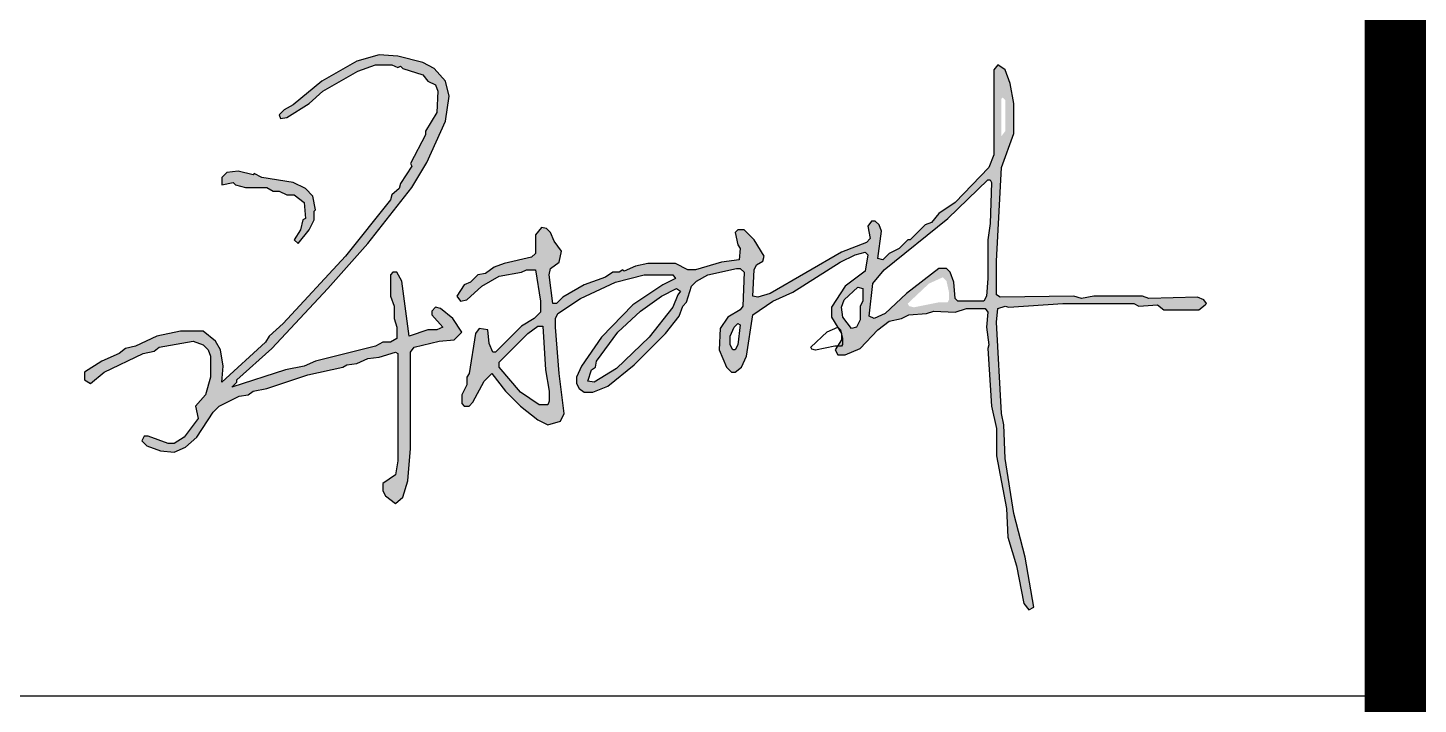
# Model space of a CAD drawing. Extents: x 1680110 to 4798266, y 269661 to 1249705.
# Drawn here: x 2474502 to 2478263, y 610384 to 612214 of the extents above; entities that cross this region are included whole.
import ezdxf

# ---------------------------------------------------------------- set-up
doc = ezdxf.new("R2010")
doc.units = 0
doc.header["$LTSCALE"] = 1000
doc.header["$MEASUREMENT"] = 0
doc.layers.add('PUB_TITLE', color=4, linetype='Continuous')
doc.layers.add('图框', color=4, linetype='Continuous')

msp = doc.modelspace()

# ---------------------------------------------------------------- hatches: boundary and pattern name
at = {"linetype": 'Continuous'}
h = msp.add_hatch(color=4, dxfattribs=at)
h.dxf.hatch_style = 1
h.paths.add_polyline_path([(2475276.996947512, 611717.9707063677), (2475280.376947511, 611721.3507063676), (2475273.616947513, 611758.5307063683), (2475253.336947512, 611778.8107063676), (2475219.536947511, 611795.710706368), (2475135.036947511, 611809.2307063675), (2475114.756947512, 611819.3707063672), (2475111.376947511, 611815.9907063682), (2475070.816947512, 611826.1307063679), (2475040.396947511, 611822.7507063671), (2475026.876947511, 611809.2307063675), (2475026.876947511, 611788.9507063682), (2475057.296947513, 611795.710706368), (2475064.056947511, 611788.9507063682), (2475091.096947512, 611782.1907063684), (2475148.556947511, 611782.1907063684), (2475165.456947513, 611772.0507063678), (2475182.356947511, 611772.0507063678), (2475202.636947513, 611761.9107063682), (2475222.916947512, 611761.9107063682), (2475249.956947513, 611741.6307063679), (2475253.336947512, 611697.6907063684), (2475246.576947512, 611694.3107063676), (2475239.816947512, 611667.2707063676), (2475222.916947512, 611640.2307063675), (2475233.056947511, 611630.0907063679), (2475263.476947512, 611667.2707063676), (2475276.996947512, 611694.3107063676)], flags=17)
h.paths.add_polyline_path([(2475672.456947513, 611386.7307063675), (2475675.836947512, 611390.1107063683), (2475652.176947512, 611427.290706368), (2475618.376947511, 611454.3307063681), (2475604.856947511, 611457.710706368), (2475594.716947511, 611447.5707063674), (2475594.716947511, 611437.4307063677), (2475625.136947513, 611403.6307063679), (2475608.23694751, 611396.8707063672), (2475584.576947512, 611396.8707063672), (2475533.876947511, 611379.9707063677), (2475513.596947512, 611528.6907063684), (2475500.076947512, 611552.3507063676), (2475489.936947512, 611552.3507063676), (2475483.176947512, 611545.5907063679), (2475483.176947512, 611488.1307063679), (2475493.316947512, 611461.0907063679), (2475493.316947512, 611427.290706368), (2475500.076947512, 611403.6307063679), (2475500.076947512, 611373.210706368), (2475483.176947512, 611363.0707063674), (2475462.896947511, 611363.0707063674), (2475442.616947513, 611352.9307063677), (2475280.376947511, 611312.3707063672), (2475249.956947513, 611298.8507063676), (2475199.256947512, 611288.710706368), (2475053.916947512, 611241.3907063677), (2475067.436947512, 611254.9107063682), (2475067.436947512, 611261.670706367), (2475162.076947512, 611346.170706367), (2475314.176947512, 611508.4107063682), (2475422.336947512, 611630.0907063679), (2475540.636947513, 611782.1907063684), (2475581.196947511, 611849.790706368), (2475631.896947511, 611961.3307063681), (2475642.036947511, 612028.9307063677), (2475631.896947511, 612069.4907063682), (2475601.476947512, 612103.290706368), (2475571.056947511, 612120.1907063684), (2475503.456947513, 612137.0907063679), (2475452.756947512, 612140.4707063677), (2475391.916947512, 612123.5707063674), (2475297.276947513, 612069.4907063682), (2475219.536947511, 612005.2707063676), (2475195.876947511, 611991.7507063671), (2475182.356947511, 611978.2307063675), (2475185.73694751, 611968.0907063679), (2475202.636947513, 611971.4707063677), (2475263.476947512, 612008.6507063675), (2475300.656947512, 612042.4507063682), (2475395.296947513, 612096.5307063683), (2475442.616947513, 612113.4307063677), (2475486.556947511, 612113.4307063677), (2475503.456947513, 612106.670706367), (2475510.216947511, 612110.0507063678), (2475516.976947512, 612103.290706368), (2475571.056947511, 612086.3907063677), (2475584.576947512, 612069.4907063682), (2475604.856947511, 612059.3507063676), (2475611.616947513, 612042.4507063682), (2475608.23694751, 611984.9907063682), (2475577.816947512, 611934.290706368), (2475577.816947512, 611924.1507063675), (2475537.256947512, 611846.4107063682), (2475540.636947513, 611839.6507063675), (2475510.216947511, 611792.3307063681), (2475506.836947512, 611778.8107063676), (2475486.556947511, 611761.9107063682), (2475483.176947512, 611748.3907063677), (2475361.496947512, 611596.290706368), (2475192.496947512, 611413.7707063676), (2475155.316947512, 611379.9707063677), (2475145.176947512, 611363.0707063674), (2475026.876947511, 611254.9107063682), (2475030.256947512, 611298.8507063676), (2475023.496947512, 611342.790706368), (2475009.976947512, 611366.4507063682), (2474976.176947512, 611393.4907063682), (2474915.336947512, 611393.4907063682), (2474851.116947513, 611379.9707063677), (2474793.656947512, 611352.9307063677), (2474766.616947513, 611346.170706367), (2474749.716947511, 611332.6507063675), (2474702.396947511, 611312.3707063672), (2474655.076947512, 611281.9507063682), (2474655.076947512, 611261.670706367), (2474671.976947512, 611251.5307063683), (2474709.156947512, 611281.9507063682), (2474813.936947512, 611332.6507063675), (2474844.356947511, 611339.4107063682), (2474857.876947511, 611349.5507063678), (2474949.136947513, 611366.4507063682), (2474976.176947512, 611356.3107063676), (2474989.696947511, 611342.790706368), (2474996.456947513, 611325.8907063677), (2474996.456947513, 611268.4307063677), (2474982.936947512, 611221.1107063683), (2474955.896947511, 611190.6907063684), (2474962.656947512, 611156.8907063677), (2474925.476947512, 611106.1907063684), (2474898.436947512, 611089.290706368), (2474881.536947511, 611089.290706368), (2474827.456947513, 611109.5707063674), (2474817.316947512, 611109.5707063674), (2474810.556947511, 611096.0507063678), (2474824.076947512, 611082.5307063683), (2474861.256947512, 611069.0107063678), (2474898.436947512, 611065.6307063679), (2474928.856947511, 611079.1507063675), (2474959.276947513, 611106.1907063684), (2475003.216947511, 611173.790706368), (2475020.116947513, 611190.6907063684), (2475074.196947511, 611217.7307063675), (2475097.856947511, 611221.1107063683), (2475111.376947511, 611231.2507063671), (2475148.556947511, 611238.0107063678), (2475260.096947512, 611275.1907063684), (2475354.73694751, 611295.4707063677), (2475364.876947511, 611302.2307063675), (2475391.916947512, 611305.6107063683), (2475422.336947512, 611319.1307063679), (2475452.756947512, 611322.5107063678), (2475496.696947511, 611336.0307063683), (2475503.456947513, 611332.6507063675), (2475503.456947513, 611041.9707063677), (2475496.696947511, 611004.790706368), (2475462.896947511, 610981.1307063679), (2475462.896947511, 610960.8507063676), (2475469.656947512, 610947.3307063681), (2475496.696947511, 610927.0507063678), (2475516.976947512, 610943.9507063682), (2475530.496947512, 610987.8907063677), (2475537.256947512, 611075.7707063676), (2475537.256947512, 611336.0307063683), (2475547.396947511, 611349.5507063678), (2475614.996947512, 611366.4507063682), (2475655.556947511, 611369.8307063681)])
h.paths.add_polyline_path([(2475912.436947512, 611231.2507063671), (2475912.436947512, 611204.210706368), (2475909.056947511, 611194.0707063674), (2475885.396947511, 611194.0707063674), (2475834.696947511, 611227.8707063672), (2475777.23694751, 611295.4707063677), (2475777.23694751, 611308.9907063682), (2475854.976947512, 611386.7307063675), (2475882.016947512, 611407.0107063678), (2475895.536947511, 611407.0107063678), (2475902.296947513, 611288.710706368)], flags=16)
h.paths.add_polyline_path([(2476267.336947512, 611501.6507063675), (2476260.576947512, 611491.5107063678), (2476247.056947511, 611457.710706368), (2476182.836947512, 611376.5907063679), (2476094.956947513, 611292.0907063679), (2476034.116947513, 611254.9107063682), (2476017.216947511, 611258.290706368), (2476027.356947511, 611288.710706368), (2476037.496947512, 611295.4707063677), (2476040.876947511, 611312.3707063672), (2476098.336947512, 611390.1107063683), (2476159.176947512, 611447.5707063674), (2476216.636947513, 611488.1307063679), (2476257.196947511, 611508.4107063682)], flags=16)
h.paths.add_polyline_path([(2476429.576947512, 611410.3907063677), (2476422.816947512, 611356.3107063676), (2476416.056947511, 611342.790706368), (2476409.296947513, 611342.790706368), (2476402.536947511, 611356.3107063676), (2476402.536947511, 611379.9707063677), (2476412.676947512, 611403.6307063679), (2476422.816947512, 611413.7707063676)], flags=16)
h.paths.add_polyline_path([(2476760.816947512, 611508.4107063682), (2476760.816947512, 611474.6107063683), (2476754.056947511, 611461.0907063679), (2476754.056947511, 611423.9107063682), (2476743.916947512, 611403.6307063679), (2476730.396947511, 611400.2507063671), (2476706.73694751, 611430.670706367), (2476703.356947511, 611457.710706368), (2476710.116947513, 611477.9907063682), (2476747.296947513, 611511.790706368)], flags=16)
h.paths.add_polyline_path([(2476994.036947511, 611498.2707063676), (2476994.036947511, 611477.9907063682), (2476990.656947512, 611471.2307063675), (2476966.996947512, 611471.2307063675), (2476899.396947511, 611457.710706368), (2476885.876947511, 611461.0907063679), (2476882.496947512, 611467.8507063676), (2476939.956947513, 611521.9307063677), (2476977.136947513, 611538.8307063681), (2476987.276947513, 611528.6907063684)], flags=16)
h.paths.add_polyline_path([(2477108.956947513, 611795.710706368), (2477105.576947512, 611684.170706367), (2477098.816947512, 611640.2307063675), (2477098.816947512, 611535.4507063682), (2477095.436947512, 611488.1307063679), (2477088.676947512, 611474.6107063683), (2477017.696947511, 611474.6107063683), (2477010.936947512, 611481.3707063672), (2477007.556947511, 611525.3107063676), (2476997.416947512, 611552.3507063676), (2476987.276947513, 611562.4907063682), (2476966.996947512, 611562.4907063682), (2476879.116947513, 611494.8907063677), (2476821.656947512, 611440.8107063676), (2476791.23694751, 611427.290706368), (2476777.716947511, 611434.0507063678), (2476787.856947511, 611521.9307063677), (2476818.276947513, 611559.1107063683), (2476990.656947512, 611697.6907063684), (2477098.816947512, 611802.4707063677), (2477105.576947512, 611802.4707063677)], flags=16)
h.paths.add_polyline_path([(2477146.136947513, 612018.790706368), (2477146.136947513, 611974.8507063676), (2477146.136947513, 611934.290706368), (2477135.996947512, 611920.7707063676), (2477135.996947512, 612022.170706367), (2477139.376947511, 612025.5507063678)], flags=16)
h.paths.add_polyline_path([(2477686.936947512, 611464.4707063677), (2477690.316947512, 611467.8507063676), (2477683.556947511, 611477.9907063682), (2477666.656947512, 611484.7507063671), (2477534.836947512, 611481.3707063672), (2477517.936947512, 611488.1307063679), (2477386.116947513, 611488.1307063679), (2477352.316947512, 611481.3707063672), (2477332.036947511, 611488.1307063679), (2477132.616947513, 611484.7507063671), (2477122.476947512, 611491.5107063678), (2477122.476947512, 611582.7707063676), (2477135.996947512, 611836.2707063676), (2477169.796947513, 611927.5307063683), (2477169.796947513, 612008.6507063675), (2477159.656947512, 612062.7307063675), (2477146.136947513, 612099.9107063682), (2477125.856947511, 612113.4307063677), (2477115.716947511, 612099.9107063682), (2477115.716947511, 611870.0707063674), (2477102.196947511, 611836.2707063676), (2477010.936947512, 611741.6307063679), (2476966.996947512, 611711.210706368), (2476946.716947511, 611687.5507063678), (2476929.816947512, 611680.790706368), (2476889.256947512, 611640.2307063675), (2476882.496947512, 611640.2307063675), (2476858.836947512, 611616.5707063674), (2476831.796947513, 611603.0507063678), (2476814.896947511, 611586.1507063675), (2476801.376947511, 611589.5307063683), (2476811.516947512, 611663.8907063677), (2476804.756947512, 611680.790706368), (2476794.616947513, 611690.9307063677), (2476784.476947512, 611690.9307063677), (2476774.336947512, 611677.4107063682), (2476781.096947512, 611643.6107063683), (2476770.956947513, 611633.4707063677), (2476703.356947511, 611606.4307063677), (2476510.696947511, 611494.8907063677), (2476476.896947511, 611484.7507063671), (2476463.376947511, 611488.1307063679), (2476466.756947512, 611559.1107063683), (2476473.516947512, 611572.6307063679), (2476490.416947512, 611582.7707063676), (2476493.796947513, 611596.290706368), (2476466.756947512, 611640.2307063675), (2476439.716947511, 611667.2707063676), (2476422.816947512, 611667.2707063676), (2476416.056947511, 611660.5107063678), (2476422.816947512, 611626.710706368), (2476429.576947512, 611616.5707063674), (2476426.196947511, 611586.1507063675), (2476378.876947511, 611579.3907063677), (2476307.896947511, 611559.1107063683), (2476287.616947513, 611559.1107063683), (2476253.816947512, 611576.0107063678), (2476179.456947513, 611576.0107063678), (2476145.656947512, 611569.2507063671), (2476115.23694751, 611555.7307063675), (2476111.856947511, 611559.1107063683), (2476101.716947511, 611552.3507063676), (2476084.816947512, 611552.3507063676), (2476064.536947511, 611538.8307063681), (2476007.076947512, 611518.5507063678), (2475949.616947513, 611484.7507063671), (2475932.716947511, 611467.8507063676), (2475922.576947512, 611467.8507063676), (2475912.436947512, 611545.5907063679), (2475915.816947512, 611562.4907063682), (2475939.476947512, 611579.3907063677), (2475946.23694751, 611609.8107063676), (2475925.956947513, 611636.8507063676), (2475915.816947512, 611660.5107063678), (2475905.676947512, 611670.6507063675), (2475892.156947512, 611674.0307063683), (2475875.256947512, 611653.7507063671), (2475875.256947512, 611603.0507063678), (2475865.116947513, 611592.9107063682), (2475790.756947512, 611576.0107063678), (2475763.716947511, 611565.8707063672), (2475740.056947511, 611548.9707063677), (2475719.776947513, 611545.5907063679), (2475699.496947512, 611525.3107063676), (2475682.596947512, 611518.5507063678), (2475662.316947512, 611488.1307063679), (2475672.456947513, 611474.6107063683), (2475689.356947511, 611477.9907063682), (2475729.916947512, 611515.170706367), (2475777.23694751, 611542.210706368), (2475838.076947512, 611552.3507063676), (2475851.596947512, 611559.1107063683), (2475875.256947512, 611559.1107063683), (2475888.776947513, 611474.6107063683), (2475888.776947513, 611444.1907063684), (2475871.876947511, 611427.290706368), (2475838.076947512, 611407.0107063678), (2475767.096947512, 611336.0307063683), (2475760.336947512, 611336.0307063683), (2475750.196947511, 611359.6907063684), (2475746.816947512, 611396.8707063672), (2475723.156947512, 611400.2507063671), (2475713.016947512, 611386.7307063675), (2475696.116947513, 611278.5707063674), (2475689.356947511, 611268.4307063677), (2475689.356947511, 611248.1507063675), (2475675.836947512, 611221.1107063683), (2475675.836947512, 611197.4507063682), (2475682.596947512, 611190.6907063684), (2475696.116947513, 611190.6907063684), (2475706.256947512, 611200.8307063681), (2475736.676947512, 611258.290706368), (2475756.956947513, 611278.5707063674), (2475794.136947513, 611231.2507063671), (2475834.696947511, 611190.6907063684), (2475882.016947512, 611153.5107063678), (2475909.056947511, 611139.9907063682), (2475942.856947511, 611150.1307063679), (2475952.996947512, 611170.4107063682), (2475939.476947512, 611278.5707063674), (2475929.336947512, 611403.6307063679), (2475929.336947512, 611427.290706368), (2475936.096947512, 611440.8107063676), (2475996.936947512, 611481.3707063672), (2476091.576947512, 611525.3107063676), (2476169.316947512, 611545.5907063679), (2476247.056947511, 611545.5907063679), (2476253.816947512, 611535.4507063682), (2476220.016947512, 611518.5507063678), (2476138.896947511, 611464.4707063677), (2476054.396947511, 611376.5907063679), (2476000.316947512, 611298.8507063676), (2475986.796947513, 611268.4307063677), (2475986.796947513, 611251.5307063683), (2475993.556947511, 611238.0107063678), (2476007.076947512, 611227.8707063672), (2476030.73694751, 611227.8707063672), (2476071.296947513, 611244.7707063676), (2476142.276947513, 611302.2307063675), (2476226.776947513, 611386.7307063675), (2476263.956947513, 611434.0507063678), (2476274.096947512, 611461.0907063679), (2476284.23694751, 611471.2307063675), (2476297.756947512, 611515.170706367), (2476311.276947513, 611528.6907063684), (2476341.696947511, 611545.5907063679), (2476419.436947512, 611562.4907063682), (2476429.576947512, 611562.4907063682), (2476439.716947511, 611552.3507063676), (2476436.336947512, 611461.0907063679), (2476429.576947512, 611450.9507063682), (2476395.776947513, 611430.670706367), (2476375.496947512, 611400.2507063671), (2476372.116947513, 611342.790706368), (2476392.396947511, 611295.4707063677), (2476405.916947512, 611281.9507063682), (2476416.056947511, 611281.9507063682), (2476432.956947513, 611295.4707063677), (2476446.476947512, 611325.8907063677), (2476463.376947511, 611437.4307063677), (2476517.456947513, 611474.6107063683), (2476571.536947511, 611498.2707063676), (2476699.976947512, 611579.3907063677), (2476740.536947511, 611599.670706367), (2476767.576947512, 611606.4307063677), (2476774.336947512, 611599.670706367), (2476767.576947512, 611555.7307063675), (2476713.496947512, 611515.170706367), (2476676.316947512, 611457.710706368), (2476676.316947512, 611430.670706367), (2476703.356947511, 611386.7307063675), (2476703.356947511, 611369.8307063681), (2476686.456947513, 611342.790706368), (2476693.216947511, 611329.2707063676), (2476713.496947512, 611329.2707063676), (2476754.056947511, 611346.170706367), (2476801.376947511, 611396.8707063672), (2476831.796947513, 611420.5307063683), (2476865.596947512, 611427.290706368), (2476885.876947511, 611437.4307063677), (2476933.196947511, 611440.8107063676), (2476953.476947512, 611447.5707063674), (2477010.936947512, 611444.1907063684), (2477041.356947511, 611454.3307063681), (2477092.056947511, 611454.3307063681), (2477098.816947512, 611444.1907063684), (2477095.436947512, 611403.6307063679), (2477102.196947511, 611356.3107063676), (2477098.816947512, 611346.170706367), (2477108.956947513, 611190.6907063684), (2477122.476947512, 611129.8507063676), (2477122.476947512, 611055.4907063682), (2477149.516947512, 610913.5307063683), (2477152.896947511, 610835.790706368), (2477176.556947511, 610758.0507063678), (2477196.836947512, 610656.6507063675), (2477210.356947511, 610639.7507063671), (2477223.876947511, 610646.5107063678), (2477200.216947511, 610781.710706368), (2477169.796947513, 610900.0107063678), (2477146.136947513, 611048.7307063675), (2477142.756947512, 611139.9907063682), (2477135.996947512, 611170.4107063682), (2477122.476947512, 611417.1507063675), (2477125.856947511, 611454.3307063681), (2477146.136947513, 611461.0907063679), (2477156.276947513, 611457.710706368), (2477301.616947513, 611467.8507063676), (2477494.276947513, 611467.8507063676), (2477507.796947513, 611461.0907063679), (2477558.496947512, 611464.4707063677), (2477575.396947511, 611450.9507063682), (2477670.036947511, 611450.9507063682)])

# ---------------------------------------------------------------- linework, layer by layer
at = {"color": 4, "linetype": 'Continuous'}
for points in [[(2475672.456947513, 611386.7307063675), (2475675.836947512, 611390.1107063683), (2475652.176947512, 611427.290706368), (2475618.376947511, 611454.3307063681), (2475604.856947511, 611457.710706368), (2475594.716947511, 611447.5707063674), (2475594.716947511, 611437.4307063677), (2475625.136947513, 611403.6307063679), (2475608.23694751, 611396.8707063672), (2475584.576947512, 611396.8707063672), (2475533.876947511, 611379.9707063677), (2475513.596947512, 611528.6907063684), (2475500.076947512, 611552.3507063676), (2475489.936947512, 611552.3507063676), (2475483.176947512, 611545.5907063679), (2475483.176947512, 611488.1307063679), (2475493.316947512, 611461.0907063679), (2475493.316947512, 611427.290706368), (2475500.076947512, 611403.6307063679), (2475500.076947512, 611373.210706368), (2475483.176947512, 611363.0707063674), (2475462.896947511, 611363.0707063674), (2475442.616947513, 611352.9307063677), (2475280.376947511, 611312.3707063672), (2475249.956947513, 611298.8507063676), (2475199.256947512, 611288.710706368), (2475053.916947512, 611241.3907063677), (2475067.436947512, 611254.9107063682), (2475067.436947512, 611261.670706367), (2475162.076947512, 611346.170706367), (2475314.176947512, 611508.4107063682), (2475422.336947512, 611630.0907063679), (2475540.636947513, 611782.1907063684), (2475581.196947511, 611849.790706368), (2475631.896947511, 611961.3307063681), (2475642.036947511, 612028.9307063677), (2475631.896947511, 612069.4907063682), (2475601.476947512, 612103.290706368), (2475571.056947511, 612120.1907063684), (2475503.456947513, 612137.0907063679), (2475452.756947512, 612140.4707063677), (2475391.916947512, 612123.5707063674), (2475297.276947513, 612069.4907063682), (2475219.536947511, 612005.2707063676), (2475195.876947511, 611991.7507063671), (2475182.356947511, 611978.2307063675), (2475185.73694751, 611968.0907063679), (2475202.636947513, 611971.4707063677), (2475263.476947512, 612008.6507063675), (2475300.656947512, 612042.4507063682), (2475395.296947513, 612096.5307063683), (2475442.616947513, 612113.4307063677), (2475486.556947511, 612113.4307063677), (2475503.456947513, 612106.670706367), (2475510.216947511, 612110.0507063678), (2475516.976947512, 612103.290706368), (2475571.056947511, 612086.3907063677), (2475584.576947512, 612069.4907063682), (2475604.856947511, 612059.3507063676), (2475611.616947513, 612042.4507063682), (2475608.23694751, 611984.9907063682), (2475577.816947512, 611934.290706368), (2475577.816947512, 611924.1507063675), (2475537.256947512, 611846.4107063682), (2475540.636947513, 611839.6507063675), (2475510.216947511, 611792.3307063681), (2475506.836947512, 611778.8107063676), (2475486.556947511, 611761.9107063682), (2475483.176947512, 611748.3907063677), (2475361.496947512, 611596.290706368), (2475192.496947512, 611413.7707063676), (2475155.316947512, 611379.9707063677), (2475145.176947512, 611363.0707063674), (2475026.876947511, 611254.9107063682), (2475030.256947512, 611298.8507063676), (2475023.496947512, 611342.790706368), (2475009.976947512, 611366.4507063682), (2474976.176947512, 611393.4907063682), (2474915.336947512, 611393.4907063682), (2474851.116947513, 611379.9707063677), (2474793.656947512, 611352.9307063677), (2474766.616947513, 611346.170706367), (2474749.716947511, 611332.6507063675), (2474702.396947511, 611312.3707063672), (2474655.076947512, 611281.9507063682), (2474655.076947512, 611261.670706367), (2474671.976947512, 611251.5307063683), (2474709.156947512, 611281.9507063682), (2474813.936947512, 611332.6507063675), (2474844.356947511, 611339.4107063682), (2474857.876947511, 611349.5507063678), (2474949.136947513, 611366.4507063682), (2474976.176947512, 611356.3107063676), (2474989.696947511, 611342.790706368), (2474996.456947513, 611325.8907063677), (2474996.456947513, 611268.4307063677), (2474982.936947512, 611221.1107063683), (2474955.896947511, 611190.6907063684), (2474962.656947512, 611156.8907063677), (2474925.476947512, 611106.1907063684), (2474898.436947512, 611089.290706368), (2474881.536947511, 611089.290706368), (2474827.456947513, 611109.5707063674), (2474817.316947512, 611109.5707063674), (2474810.556947511, 611096.0507063678), (2474824.076947512, 611082.5307063683), (2474861.256947512, 611069.0107063678), (2474898.436947512, 611065.6307063679), (2474928.856947511, 611079.1507063675), (2474959.276947513, 611106.1907063684), (2475003.216947511, 611173.790706368), (2475020.116947513, 611190.6907063684), (2475074.196947511, 611217.7307063675), (2475097.856947511, 611221.1107063683), (2475111.376947511, 611231.2507063671), (2475148.556947511, 611238.0107063678), (2475260.096947512, 611275.1907063684), (2475354.73694751, 611295.4707063677), (2475364.876947511, 611302.2307063675), (2475391.916947512, 611305.6107063683), (2475422.336947512, 611319.1307063679), (2475452.756947512, 611322.5107063678), (2475496.696947511, 611336.0307063683), (2475503.456947513, 611332.6507063675), (2475503.456947513, 611041.9707063677), (2475496.696947511, 611004.790706368), (2475462.896947511, 610981.1307063679), (2475462.896947511, 610960.8507063676), (2475469.656947512, 610947.3307063681), (2475496.696947511, 610927.0507063678), (2475516.976947512, 610943.9507063682), (2475530.496947512, 610987.8907063677), (2475537.256947512, 611075.7707063676), (2475537.256947512, 611336.0307063683), (2475547.396947511, 611349.5507063678), (2475614.996947512, 611366.4507063682), (2475655.556947511, 611369.8307063681), (2475672.456947513, 611386.7307063675)], [(2477686.936947512, 611464.4707063677), (2477690.316947512, 611467.8507063676), (2477683.556947511, 611477.9907063682), (2477666.656947512, 611484.7507063671), (2477534.836947512, 611481.3707063672), (2477517.936947512, 611488.1307063679), (2477386.116947513, 611488.1307063679), (2477352.316947512, 611481.3707063672), (2477332.036947511, 611488.1307063679), (2477132.616947513, 611484.7507063671), (2477122.476947512, 611491.5107063678), (2477122.476947512, 611582.7707063676), (2477135.996947512, 611836.2707063676), (2477169.796947513, 611927.5307063683), (2477169.796947513, 612008.6507063675), (2477159.656947512, 612062.7307063675), (2477146.136947513, 612099.9107063682), (2477125.856947511, 612113.4307063677), (2477115.716947511, 612099.9107063682), (2477115.716947511, 611870.0707063674), (2477102.196947511, 611836.2707063676), (2477010.936947512, 611741.6307063679), (2476966.996947512, 611711.210706368), (2476946.716947511, 611687.5507063678), (2476929.816947512, 611680.790706368), (2476889.256947512, 611640.2307063675), (2476882.496947512, 611640.2307063675), (2476858.836947512, 611616.5707063674), (2476831.796947513, 611603.0507063678), (2476814.896947511, 611586.1507063675), (2476801.376947511, 611589.5307063683), (2476811.516947512, 611663.8907063677), (2476804.756947512, 611680.790706368), (2476794.616947513, 611690.9307063677), (2476784.476947512, 611690.9307063677), (2476774.336947512, 611677.4107063682), (2476781.096947512, 611643.6107063683), (2476770.956947513, 611633.4707063677), (2476703.356947511, 611606.4307063677), (2476510.696947511, 611494.8907063677), (2476476.896947511, 611484.7507063671), (2476463.376947511, 611488.1307063679), (2476466.756947512, 611559.1107063683), (2476473.516947512, 611572.6307063679), (2476490.416947512, 611582.7707063676), (2476493.796947513, 611596.290706368), (2476466.756947512, 611640.2307063675), (2476439.716947511, 611667.2707063676), (2476422.816947512, 611667.2707063676), (2476416.056947511, 611660.5107063678), (2476422.816947512, 611626.710706368), (2476429.576947512, 611616.5707063674), (2476426.196947511, 611586.1507063675), (2476378.876947511, 611579.3907063677), (2476307.896947511, 611559.1107063683), (2476287.616947513, 611559.1107063683), (2476253.816947512, 611576.0107063678), (2476179.456947513, 611576.0107063678), (2476145.656947512, 611569.2507063671), (2476115.23694751, 611555.7307063675), (2476111.856947511, 611559.1107063683), (2476101.716947511, 611552.3507063676), (2476084.816947512, 611552.3507063676), (2476064.536947511, 611538.8307063681), (2476007.076947512, 611518.5507063678), (2475949.616947513, 611484.7507063671), (2475932.716947511, 611467.8507063676), (2475922.576947512, 611467.8507063676), (2475912.436947512, 611545.5907063679), (2475915.816947512, 611562.4907063682), (2475939.476947512, 611579.3907063677), (2475946.23694751, 611609.8107063676), (2475925.956947513, 611636.8507063676), (2475915.816947512, 611660.5107063678), (2475905.676947512, 611670.6507063675), (2475892.156947512, 611674.0307063683), (2475875.256947512, 611653.7507063671), (2475875.256947512, 611603.0507063678), (2475865.116947513, 611592.9107063682), (2475790.756947512, 611576.0107063678), (2475763.716947511, 611565.8707063672), (2475740.056947511, 611548.9707063677), (2475719.776947513, 611545.5907063679), (2475699.496947512, 611525.3107063676), (2475682.596947512, 611518.5507063678), (2475662.316947512, 611488.1307063679), (2475672.456947513, 611474.6107063683), (2475689.356947511, 611477.9907063682), (2475729.916947512, 611515.170706367), (2475777.23694751, 611542.210706368), (2475838.076947512, 611552.3507063676), (2475851.596947512, 611559.1107063683), (2475875.256947512, 611559.1107063683), (2475888.776947513, 611474.6107063683), (2475888.776947513, 611444.1907063684), (2475871.876947511, 611427.290706368), (2475838.076947512, 611407.0107063678), (2475767.096947512, 611336.0307063683), (2475760.336947512, 611336.0307063683), (2475750.196947511, 611359.6907063684), (2475746.816947512, 611396.8707063672), (2475723.156947512, 611400.2507063671), (2475713.016947512, 611386.7307063675), (2475696.116947513, 611278.5707063674), (2475689.356947511, 611268.4307063677), (2475689.356947511, 611248.1507063675), (2475675.836947512, 611221.1107063683), (2475675.836947512, 611197.4507063682), (2475682.596947512, 611190.6907063684), (2475696.116947513, 611190.6907063684), (2475706.256947512, 611200.8307063681), (2475736.676947512, 611258.290706368), (2475756.956947513, 611278.5707063674), (2475794.136947513, 611231.2507063671), (2475834.696947511, 611190.6907063684), (2475882.016947512, 611153.5107063678), (2475909.056947511, 611139.9907063682), (2475942.856947511, 611150.1307063679), (2475952.996947512, 611170.4107063682), (2475939.476947512, 611278.5707063674), (2475929.336947512, 611403.6307063679), (2475929.336947512, 611427.290706368), (2475936.096947512, 611440.8107063676), (2475996.936947512, 611481.3707063672), (2476091.576947512, 611525.3107063676), (2476169.316947512, 611545.5907063679), (2476247.056947511, 611545.5907063679), (2476253.816947512, 611535.4507063682), (2476220.016947512, 611518.5507063678), (2476138.896947511, 611464.4707063677), (2476054.396947511, 611376.5907063679), (2476000.316947512, 611298.8507063676), (2475986.796947513, 611268.4307063677), (2475986.796947513, 611251.5307063683), (2475993.556947511, 611238.0107063678), (2476007.076947512, 611227.8707063672), (2476030.73694751, 611227.8707063672), (2476071.296947513, 611244.7707063676), (2476142.276947513, 611302.2307063675), (2476226.776947513, 611386.7307063675), (2476263.956947513, 611434.0507063678), (2476274.096947512, 611461.0907063679), (2476284.23694751, 611471.2307063675), (2476297.756947512, 611515.170706367), (2476311.276947513, 611528.6907063684), (2476341.696947511, 611545.5907063679), (2476419.436947512, 611562.4907063682), (2476429.576947512, 611562.4907063682), (2476439.716947511, 611552.3507063676), (2476436.336947512, 611461.0907063679), (2476429.576947512, 611450.9507063682), (2476395.776947513, 611430.670706367), (2476375.496947512, 611400.2507063671), (2476372.116947513, 611342.790706368), (2476392.396947511, 611295.4707063677), (2476405.916947512, 611281.9507063682), (2476416.056947511, 611281.9507063682), (2476432.956947513, 611295.4707063677), (2476446.476947512, 611325.8907063677), (2476463.376947511, 611437.4307063677), (2476517.456947513, 611474.6107063683), (2476571.536947511, 611498.2707063676), (2476699.976947512, 611579.3907063677), (2476740.536947511, 611599.670706367), (2476767.576947512, 611606.4307063677), (2476774.336947512, 611599.670706367), (2476767.576947512, 611555.7307063675), (2476713.496947512, 611515.170706367), (2476676.316947512, 611457.710706368), (2476676.316947512, 611430.670706367), (2476703.356947511, 611386.7307063675), (2476703.356947511, 611369.8307063681), (2476686.456947513, 611342.790706368), (2476693.216947511, 611329.2707063676), (2476713.496947512, 611329.2707063676), (2476754.056947511, 611346.170706367), (2476801.376947511, 611396.8707063672), (2476831.796947513, 611420.5307063683), (2476865.596947512, 611427.290706368), (2476885.876947511, 611437.4307063677), (2476933.196947511, 611440.8107063676), (2476953.476947512, 611447.5707063674), (2477010.936947512, 611444.1907063684), (2477041.356947511, 611454.3307063681), (2477092.056947511, 611454.3307063681), (2477098.816947512, 611444.1907063684), (2477095.436947512, 611403.6307063679), (2477102.196947511, 611356.3107063676), (2477098.816947512, 611346.170706367), (2477108.956947513, 611190.6907063684), (2477122.476947512, 611129.8507063676), (2477122.476947512, 611055.4907063682), (2477149.516947512, 610913.5307063683), (2477152.896947511, 610835.790706368), (2477176.556947511, 610758.0507063678), (2477196.836947512, 610656.6507063675), (2477210.356947511, 610639.7507063671), (2477223.876947511, 610646.5107063678), (2477200.216947511, 610781.710706368), (2477169.796947513, 610900.0107063678), (2477146.136947513, 611048.7307063675), (2477142.756947512, 611139.9907063682), (2477135.996947512, 611170.4107063682), (2477122.476947512, 611417.1507063675), (2477125.856947511, 611454.3307063681), (2477146.136947513, 611461.0907063679), (2477156.276947513, 611457.710706368), (2477301.616947513, 611467.8507063676), (2477494.276947513, 611467.8507063676), (2477507.796947513, 611461.0907063679), (2477558.496947512, 611464.4707063677), (2477575.396947511, 611450.9507063682), (2477670.036947511, 611450.9507063682), (2477686.936947512, 611464.4707063677)], [(2475276.996947512, 611717.9707063677), (2475280.376947511, 611721.3507063676), (2475273.616947513, 611758.5307063683), (2475253.336947512, 611778.8107063676), (2475219.536947511, 611795.710706368), (2475135.036947511, 611809.2307063675), (2475114.756947512, 611819.3707063672), (2475111.376947511, 611815.9907063682), (2475070.816947512, 611826.1307063679), (2475040.396947511, 611822.7507063671), (2475026.876947511, 611809.2307063675), (2475026.876947511, 611788.9507063682), (2475057.296947513, 611795.710706368), (2475064.056947511, 611788.9507063682), (2475091.096947512, 611782.1907063684), (2475148.556947511, 611782.1907063684), (2475165.456947513, 611772.0507063678), (2475182.356947511, 611772.0507063678), (2475202.636947513, 611761.9107063682), (2475222.916947512, 611761.9107063682), (2475249.956947513, 611741.6307063679), (2475253.336947512, 611697.6907063684), (2475246.576947512, 611694.3107063676), (2475239.816947512, 611667.2707063676), (2475222.916947512, 611640.2307063675), (2475233.056947511, 611630.0907063679), (2475263.476947512, 611667.2707063676), (2475276.996947512, 611694.3107063676), (2475276.996947512, 611717.9707063677)], [(2477108.956947513, 611795.710706368), (2477105.576947512, 611684.170706367), (2477098.816947512, 611640.2307063675), (2477098.816947512, 611535.4507063682), (2477095.436947512, 611488.1307063679), (2477088.676947512, 611474.6107063683), (2477017.696947511, 611474.6107063683), (2477010.936947512, 611481.3707063672), (2477007.556947511, 611525.3107063676), (2476997.416947512, 611552.3507063676), (2476987.276947513, 611562.4907063682), (2476966.996947512, 611562.4907063682), (2476879.116947513, 611494.8907063677), (2476821.656947512, 611440.8107063676), (2476791.23694751, 611427.290706368), (2476777.716947511, 611434.0507063678), (2476787.856947511, 611521.9307063677), (2476818.276947513, 611559.1107063683), (2476990.656947512, 611697.6907063684), (2477098.816947512, 611802.4707063677), (2477105.576947512, 611802.4707063677), (2477108.956947513, 611795.710706368)], [(2476267.336947512, 611501.6507063675), (2476260.576947512, 611491.5107063678), (2476247.056947511, 611457.710706368), (2476182.836947512, 611376.5907063679), (2476094.956947513, 611292.0907063679), (2476034.116947513, 611254.9107063682), (2476017.216947511, 611258.290706368), (2476027.356947511, 611288.710706368), (2476037.496947512, 611295.4707063677), (2476040.876947511, 611312.3707063672), (2476098.336947512, 611390.1107063683), (2476159.176947512, 611447.5707063674), (2476216.636947513, 611488.1307063679), (2476257.196947511, 611508.4107063682), (2476267.336947512, 611501.6507063675)], [(2476760.816947512, 611508.4107063682), (2476760.816947512, 611474.6107063683), (2476754.056947511, 611461.0907063679), (2476754.056947511, 611423.9107063682), (2476743.916947512, 611403.6307063679), (2476730.396947511, 611400.2507063671), (2476706.73694751, 611430.670706367), (2476703.356947511, 611457.710706368), (2476710.116947513, 611477.9907063682), (2476747.296947513, 611511.790706368), (2476760.816947512, 611508.4107063682)], [(2476429.576947512, 611410.3907063677), (2476422.816947512, 611356.3107063676), (2476416.056947511, 611342.790706368), (2476409.296947513, 611342.790706368), (2476402.536947511, 611356.3107063676), (2476402.536947511, 611379.9707063677), (2476412.676947512, 611403.6307063679), (2476422.816947512, 611413.7707063676), (2476429.576947512, 611410.3907063677)], [(2475912.436947512, 611231.2507063671), (2475912.436947512, 611204.210706368), (2475909.056947511, 611194.0707063674), (2475885.396947511, 611194.0707063674), (2475834.696947511, 611227.8707063672), (2475777.23694751, 611295.4707063677), (2475777.23694751, 611308.9907063682), (2475854.976947512, 611386.7307063675), (2475882.016947512, 611407.0107063678), (2475895.536947511, 611407.0107063678), (2475902.296947513, 611288.710706368), (2475912.436947512, 611231.2507063671)], [(2476706.105255485, 611372.993776326), (2476706.105255485, 611357.3937763254), (2476703.505255485, 611352.1937763261), (2476685.305255484, 611352.1937763261), (2476633.305255484, 611341.7937763258), (2476622.905255485, 611344.3937763254), (2476620.305255484, 611349.5937763256), (2476664.505255485, 611391.1937763261), (2476693.105255485, 611404.1937763261), (2476700.905255485, 611396.3937763254), (2476706.105255485, 611372.993776326)]]:
    msp.add_lwpolyline(points, dxfattribs=at)
at = {"layer": 'PUB_TITLE', "const_width": 200}
msp.add_lwpolyline([(2366418.22520457, 559232.3676654614), (2478218.22520457, 559232.3676654614), (2478218.22520457, 639232.3676654614), (2366418.22520457, 639232.3676654614)], close=True, dxfattribs=at)
at = {"layer": '图框', "color": 0}
msp.add_line((2466818.225198869, 610406.941136693), (2478174.203000212, 610406.941136693), dxfattribs=at)
at = {"layer": '图框', "color": 4, "const_width": 197.1810341395093}
msp.add_lwpolyline([(2466818.225198869, 639232.3676654614), (2478218.22520457, 639232.3676654614), (2478218.22520457, 559232.3676254613), (2466818.225198869, 559232.3676254613)], close=True, dxfattribs=at)

doc.saveas('drawing.dxf')
